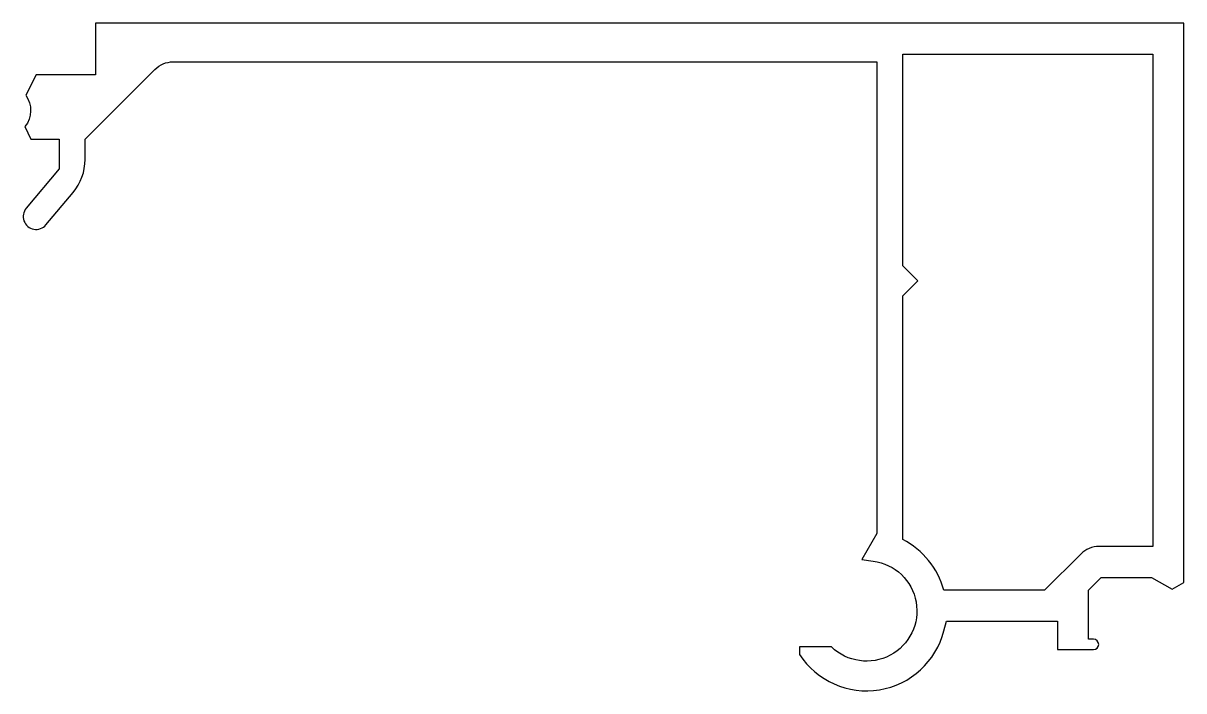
# Model space of a CAD drawing. Header units: millimetres. Extents: x -45 to 0, y -3.9 to 22.
import ezdxf

# ---------------------------------------------------------------- set-up
doc = ezdxf.new("R2010")
doc.units = ezdxf.units.MM

msp = doc.modelspace()

# ---------------------------------------------------------------- linework, layer by layer
for points in [[(-39.186, 20.5), (-11.9, 20.5), (-11.9, 2.203), (-12.484, 1.192), (-12.04, 1.133, -1.382111), (-13.657, -2.2), (-14.9, -2.2), (-14.9, -2.488, 0.652679), (-9.298, -1.575), (-9.202, -1.2), (-4.9, -1.2), (-4.9, -2.3), (-3.5, -2.3, 1), (-3.5, -1.9), (-3.7, -1.9), (-3.7, 0), (-3.2, 0.5), (-1.246, 0.5), (-0.45, 0.04), (0, 0.3), (0, 22), (-42.2, 22), (-42.2, 20), (-44.5, 20), (-44.904, 19.205, -0.339409), (-44.934, 17.988), (-44.7, 17.5), (-43.6, 17.5), (-43.6, 16.35), (-44.883, 14.821, 1), (-44.117, 14.179), (-43.068, 15.429, 0.176327), (-42.6, 16.714), (-42.6, 17.5), (-39.893, 20.207, -0.198912), (-39.186, 20.5)], [(-10.9, 12.583), (-10.9, 20.8), (-1.2, 20.8), (-1.2, 1.7), (-3.283, 1.7, 0.198912), (-3.99, 1.407), (-5.397, 0), (-9.305, 0, 0.213458), (-10.9, 1.966), (-10.9, 11.417), (-10.317, 12), (-10.9, 12.583)]]:
    msp.add_lwpolyline(points, format="xyb", close=True)

doc.saveas('drawing.dxf')
